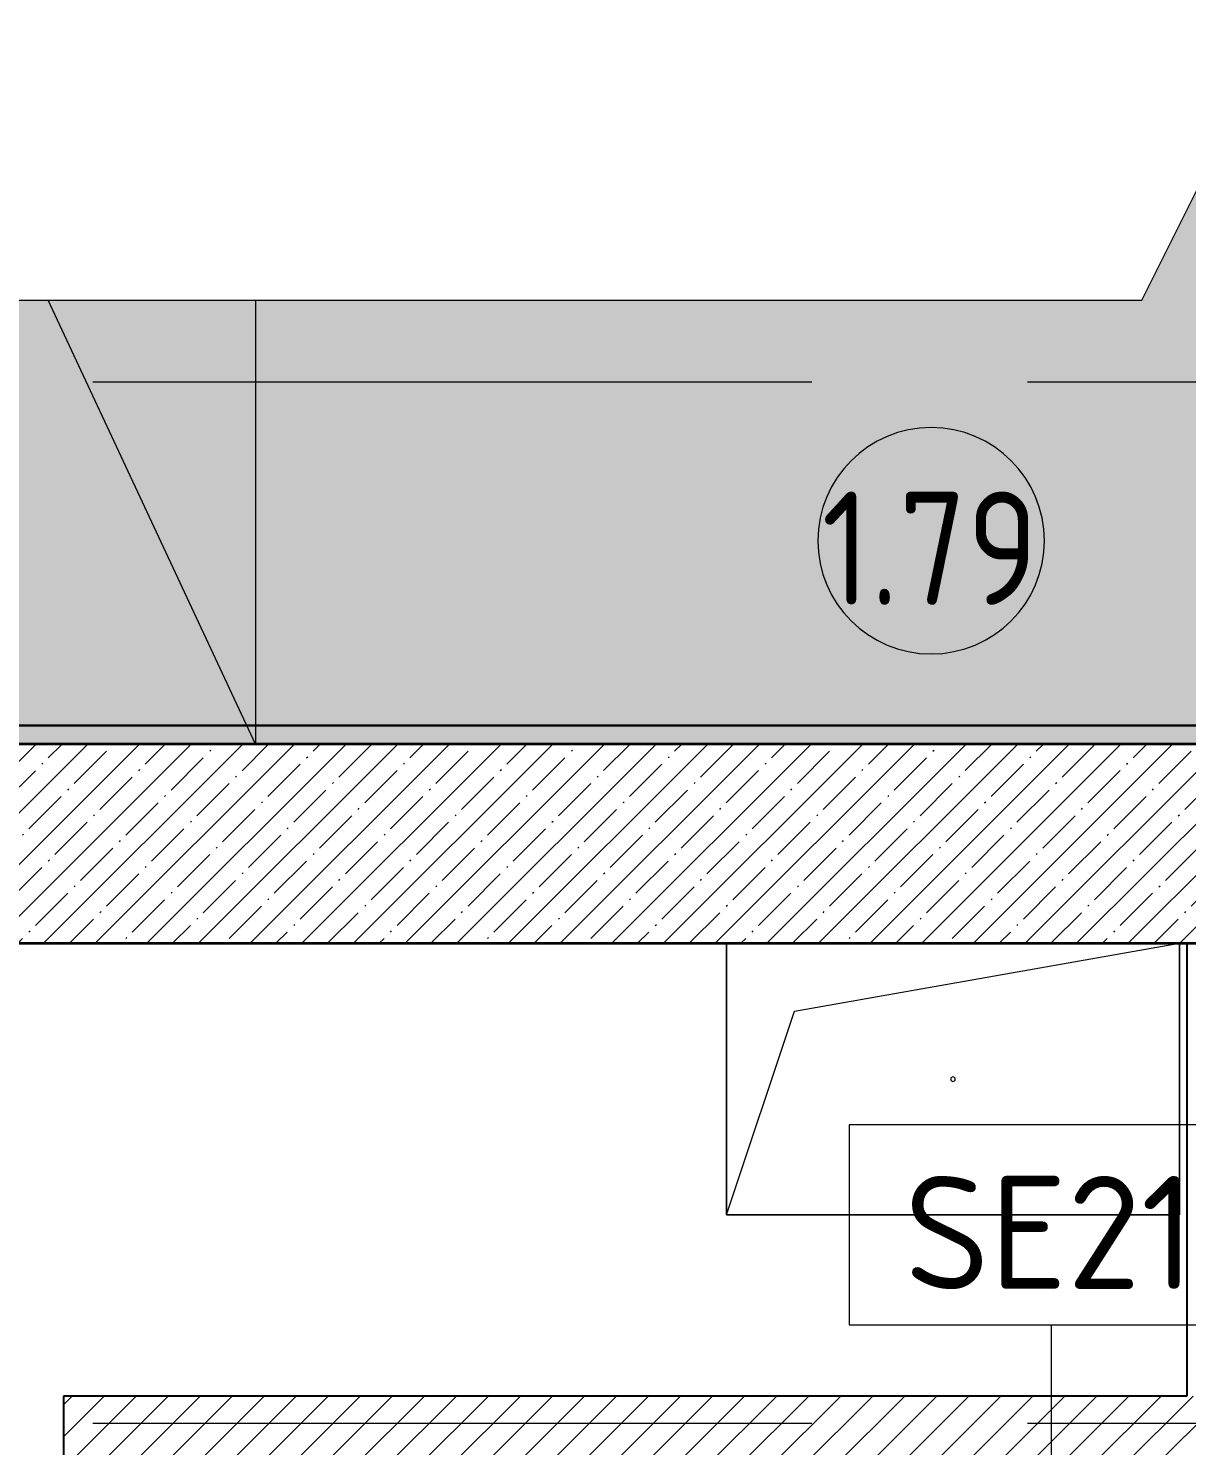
# Model space of a CAD drawing. Header units: millimetres. Extents: x 3991 to 282775, y -8553 to 29560.
# Drawn here: x 278601 to 279880, y 16975 to 18540 of the extents above; entities that cross this region are included whole.
import ezdxf

# ---------------------------------------------------------------- set-up
doc = ezdxf.new("R2010")
doc.units = ezdxf.units.MM
doc.linetypes.add('Осевая', pattern=[1587.5, 317.5, -238.125, 793.75, -238.125])
for name, color, linetype, lineweight in [('A-AREA-IDEN', 7, 'Continuous', 9), ('A-DETL-GENF', 7, 'Continuous', 9), ('A-GENM', 7, 'Continuous', 9), ('I-WALL', 7, 'Continuous', 9), ('P-SANR-FIXT-IDEN', 7, 'Continuous', 9), ('S-STRS-1', 7, 'Continuous', 9), ('S-STRS-MBND', 7, 'Continuous', 9), ('Оси-2', 7, 'Осевая', 9)]:
    doc.layers.add(name, color=color, linetype=linetype, lineweight=lineweight)
for name, color, linetype, lineweight, true_color in [('A-WALL-1', 7, 'Continuous', 25, 0x3c3c3c), ('A-WALL-2', 7, 'Continuous', 35, 0x3c3c3c), ('A-WALL-FNSH-1', 7, 'Continuous', 15, 0x3c3c3c)]:
    doc.layers.add(name, color=color, linetype=linetype, lineweight=lineweight, true_color=true_color)
doc.layers.add('S-STRS-7', color=7, linetype='Continuous', lineweight=15, transparency=1)
doc.styles.add('GOST Common_1', font='GOST_Common.ttf', dxfattribs={"height": 125})
doc.styles.add('GOST Common_2', font='GOST_Common.ttf', dxfattribs={"width": 0.9, "height": 125})
pattern_1 = [(45, (179771.858, 0), (-17.6776695, 17.6776695), [])]

# ---------------------------------------------------------------- blocks, each defined once
blk = doc.blocks.new('GM_Отверстие прямоугольное _в плите_ - Отверстие-21610241-Фрагмент 1_8')
at = {"layer": 'A-GENM'}
for p, q in [((-250, -150), (-250, 150)), ((-250, 150), (-250, -150)), ((-175, 75), (250, 150)), ((250, 150), (250, -150)), ((250, -150), (250, 150)), ((-250, -150), (-175, 75)), ((250, -150), (-250, -150)), ((-250, -150), (250, -150))]:
    blk.add_line(p, q, dxfattribs=at)
for start, end in [(360, 180), (180, 360)]:
    blk.add_arc((0, 0), 2.5, start, end, dxfattribs=at)
blk = doc.blocks.new('DET_L_Линия разрыва - М100-30713053-Фрагмент 1_8')
at = {"layer": 'A-DETL-GENF'}
for p, q in [((2645, 0), (2495, -300)), ((4690, 0), (2645, 0))]:
    blk.add_line(p, q, dxfattribs=at)
blk = doc.blocks.new('М_сантехническая_рамка1 - В рамке-30590747-Фрагмент 1_8')
at = {"layer": 'P-SANR-FIXT-IDEN'}
for p, q in [((4.293, 2.24), (-4.639, 2.24)), ((-4.639, 2.24), (-4.639, -2.178)), ((4.293, -2.178), (4.293, 2.24)), ((-4.639, -2.178), (4.293, -2.178))]:
    blk.add_line(p, q, dxfattribs=at)
blk = doc.blocks.new('Марка_Помещения - Номер-25198446-Фрагмент 1_8')
at = {"layer": 'A-AREA-IDEN'}
for start, end in [(360, 180), (180, 360)]:
    blk.add_arc((0, 0), 2.5, start, end, dxfattribs=at)

msp = doc.modelspace()

# ---------------------------------------------------------------- hatches: boundary and pattern name
at = {"layer": 'I-WALL'}
h = msp.add_hatch(dxfattribs=at)
h.set_pattern_fill('FP_13', color=256, style=0, pattern_type=2)
h.set_pattern_definition([(0, (179771.858, 0), (60.96, 15.24), [5.029, -40.691, 5.029, -40.691, -243.84]), (0, (179771.858, 0), (60.96, 15.24), [-91.44, 5.029, -86.411, 5.029, -40.691, -106.68]), (0, (179771.858, 0), (60.96, 15.24), [-228.6, 5.029, -25.451, 5.029, -71.171]), (120, (179794.718, 7.62), (-43.6782272, 45.1729086), [5.029, -40.691, 5.029, -40.691, -243.84]), (120, (179794.718, 7.62), (-43.6782272, 45.1729086), [-91.44, 5.029, -86.411, 5.029, -40.691, -106.68]), (120, (179794.718, 7.62), (-43.6782272, 45.1729086), [-228.6, 5.029, -25.451, 5.029, -71.171]), (240, (179802.338, 38.1), (-17.2817728, -60.4129086), [5.029, -40.691, 5.029, -40.691, -243.84]), (240, (179802.338, 38.1), (-17.2817728, -60.4129086), [-91.44, 5.029, -86.411, 5.029, -40.691, -106.68]), (240, (179802.338, 38.1), (-17.2817728, -60.4129086), [-228.6, 5.029, -25.451, 5.029, -71.171])])
h.paths.add_polyline_path([(280351.9, 17750), (280351.9, 17770), (277791.1, 17770), (277791.1, 17750), (280155.3, 17750)])
h = msp.add_hatch(dxfattribs=at)
h.set_pattern_fill('FP_4', color=256, style=0, pattern_type=2)
h.set_pattern_definition([(45, (179771.86, 0), (-28.51196, 28.51196), []), (45, (179800.37, 0), (-28.51196, 28.51196), [50.403, -10.081, 1.676, -8.404])])
h.paths.add_polyline_path([(280571.9, 17530), (280571.9, 17750), (277791.1, 17750), (277791.1, 17530), (280496.5, 17530)])
h = msp.add_hatch(dxfattribs=at)
h.set_pattern_fill('FP_1', color=256, style=0, pattern_type=2)
h.set_pattern_definition(pattern_1)
h.paths.add_polyline_path([(278639.9, 14200), (278719.9, 14200), (278719.9, 17030), (278639.9, 17030), (278639.9, 14733.9)])
h = msp.add_hatch(dxfattribs=at)
h.set_pattern_fill('FP_1', color=256, style=0, pattern_type=2)
h.set_pattern_definition(pattern_1)
h.paths.add_polyline_path([(280155.3, 16950), (280969.9, 16950), (280969.9, 17030), (278719.9, 17030), (278719.9, 16950), (279473, 16950)])
at = {"layer": 'S-STRS-7'}
for points in [[(278851.9, 17770), (280331.9, 17770), (280331.9, 18043.4), (280280.3, 17940.3), (279980.3, 18540.3), (279830.3, 18240.3), (278851.9, 18240.3)], [(278551.9, 17770), (278851.9, 17770), (278851.9, 18240.3), (278551.9, 18240.3)]]:
    msp.add_hatch(color=256, dxfattribs=at).paths.add_polyline_path(points)

# ---------------------------------------------------------------- linework, layer by layer
at = {"layer": 'A-WALL-1'}
for p, q in [((280331.9, 17770), (277791.1, 17770)), ((279879.9, 17530), (279879.9, 17030)), ((279879.9, 17030), (278639.9, 17030)), ((278639.9, 17030), (278639.9, 14200))]:
    msp.add_line(p, q, dxfattribs=at)
at = {"layer": 'A-WALL-2'}
for p, q in [((280351.9, 17750), (277791.1, 17750)), ((277791.1, 17530), (280571.9, 17530))]:
    msp.add_line(p, q, dxfattribs=at)
at = {"layer": 'A-WALL-FNSH-1'}
msp.add_line((280330.9, 17771), (277791.1, 17771), dxfattribs=at)
at = {"layer": 'I-WALL'}
msp.add_line((279052.3, 17771), (279052.3, 17770), dxfattribs=at)
at = {"layer": 'P-SANR-FIXT-IDEN'}
msp.add_line((279730.6, 16919), (279730.6, 17108.9), dxfattribs=at)
at = {"layer": 'S-STRS-1'}
msp.add_line((278851.9, 18240.3), (278851.9, 17770), dxfattribs=at)
at = {"layer": 'S-STRS-MBND'}
for p, q in [((278851.9, 17750), (278623.2, 18240.3)), ((278851.9, 18240.3), (278851.9, 17750)), ((278851.9, 18240.3), (278851.9, 17750)), ((278851.9, 17750), (280401.9, 17750))]:
    msp.add_line(p, q, dxfattribs=at)
at = {"layer": 'Оси-2'}
for p, q in [((278116.8, 18150), (281225.3, 18150)), ((278116.8, 17000), (281225.3, 17000))]:
    msp.add_line(p, q, dxfattribs=at)

# ---------------------------------------------------------------- block references
at = {"layer": 'A-AREA-IDEN', "xscale": 49.99999999999998, "yscale": 49.99999999999998, "zscale": 49.99999999999998}
msp.add_blockref('Марка_Помещения - Номер-25198446-Фрагмент 1_8', (279597.8, 17974.5), dxfattribs=at)
at = {"layer": 'A-DETL-GENF', "rotation": 180}
msp.add_blockref('DET_L_Линия разрыва - М100-30713053-Фрагмент 1_8', (282475.3, 18240.3), dxfattribs=at)
at = {"layer": 'A-GENM'}
msp.add_blockref('GM_Отверстие прямоугольное _в плите_ - Отверстие-21610241-Фрагмент 1_8', (279621.9, 17380), dxfattribs=at)
at = {"layer": 'P-SANR-FIXT-IDEN', "xscale": 49.99999999999998, "yscale": 49.99999999999998, "zscale": 49.99999999999998}
msp.add_blockref('М_сантехническая_рамка1 - В рамке-30590747-Фрагмент 1_8', (279739.3, 17217.7), dxfattribs=at)

# ---------------------------------------------------------------- texts
at = {"layer": 'A-AREA-IDEN', "insert": (279476.9, 18028.8), "char_height": 125, "width": 303.038, "attachment_point": 1, "style": 'GOST Common_2'}
msp.add_mtext('1.79', dxfattribs=at)
at = {"layer": 'P-SANR-FIXT-IDEN', "insert": (279568.2, 17273.1), "char_height": 125, "width": 412.869, "attachment_point": 1, "style": 'GOST Common_1'}
msp.add_mtext('SE21', dxfattribs=at)

doc.saveas('drawing.dxf')
